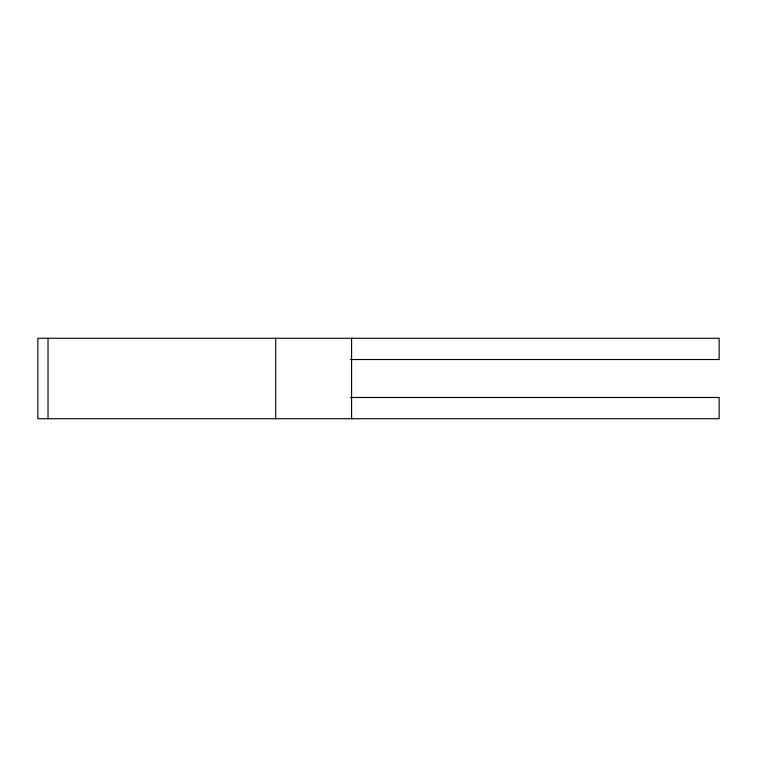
<?xml version="1.0" encoding="UTF-8"?>
<svg xmlns="http://www.w3.org/2000/svg" width="757" height="757" viewBox="0 0 757 757"><rect width="100%" height="100%" fill="white"/><g stroke="black" fill="none" stroke-linecap="round" stroke-linejoin="round"><path stroke-width="1.14" d="M350.368 359.528L719.15 359.528L719.15 338.275L37.85 338.275L37.85 418.725L719.15 418.725L719.15 397.472L350.368 397.472M351.589 338.275L351.589 418.725M275.699 338.275L275.699 418.725M48.022 338.275L48.022 418.725"/></g></svg>
